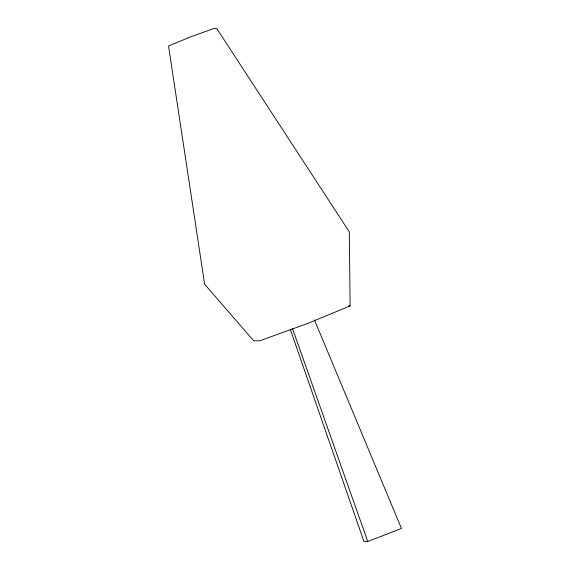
<?xml version="1.0" encoding="UTF-8"?>
<svg xmlns="http://www.w3.org/2000/svg" width="570" height="570" viewBox="0 0 570 570"><rect width="100%" height="100%" fill="white"/><g stroke="black" fill="none" stroke-linecap="round" stroke-linejoin="round"><path stroke-width="0.85" d="M350.123 305.905L307.8 323.411L259.578 340.867L253.679 340.817L204.616 284.202L168.535 45.985L189.696 37.228L213.807 28.5L216.757 28.521L349.275 231.826L350.123 305.905L348.434 305.891M290.265 329.268L363.945 541.471L367.75 541.5L401.465 528.476L314.455 319.955M292.453 328.448L367.75 541.5"/></g></svg>
